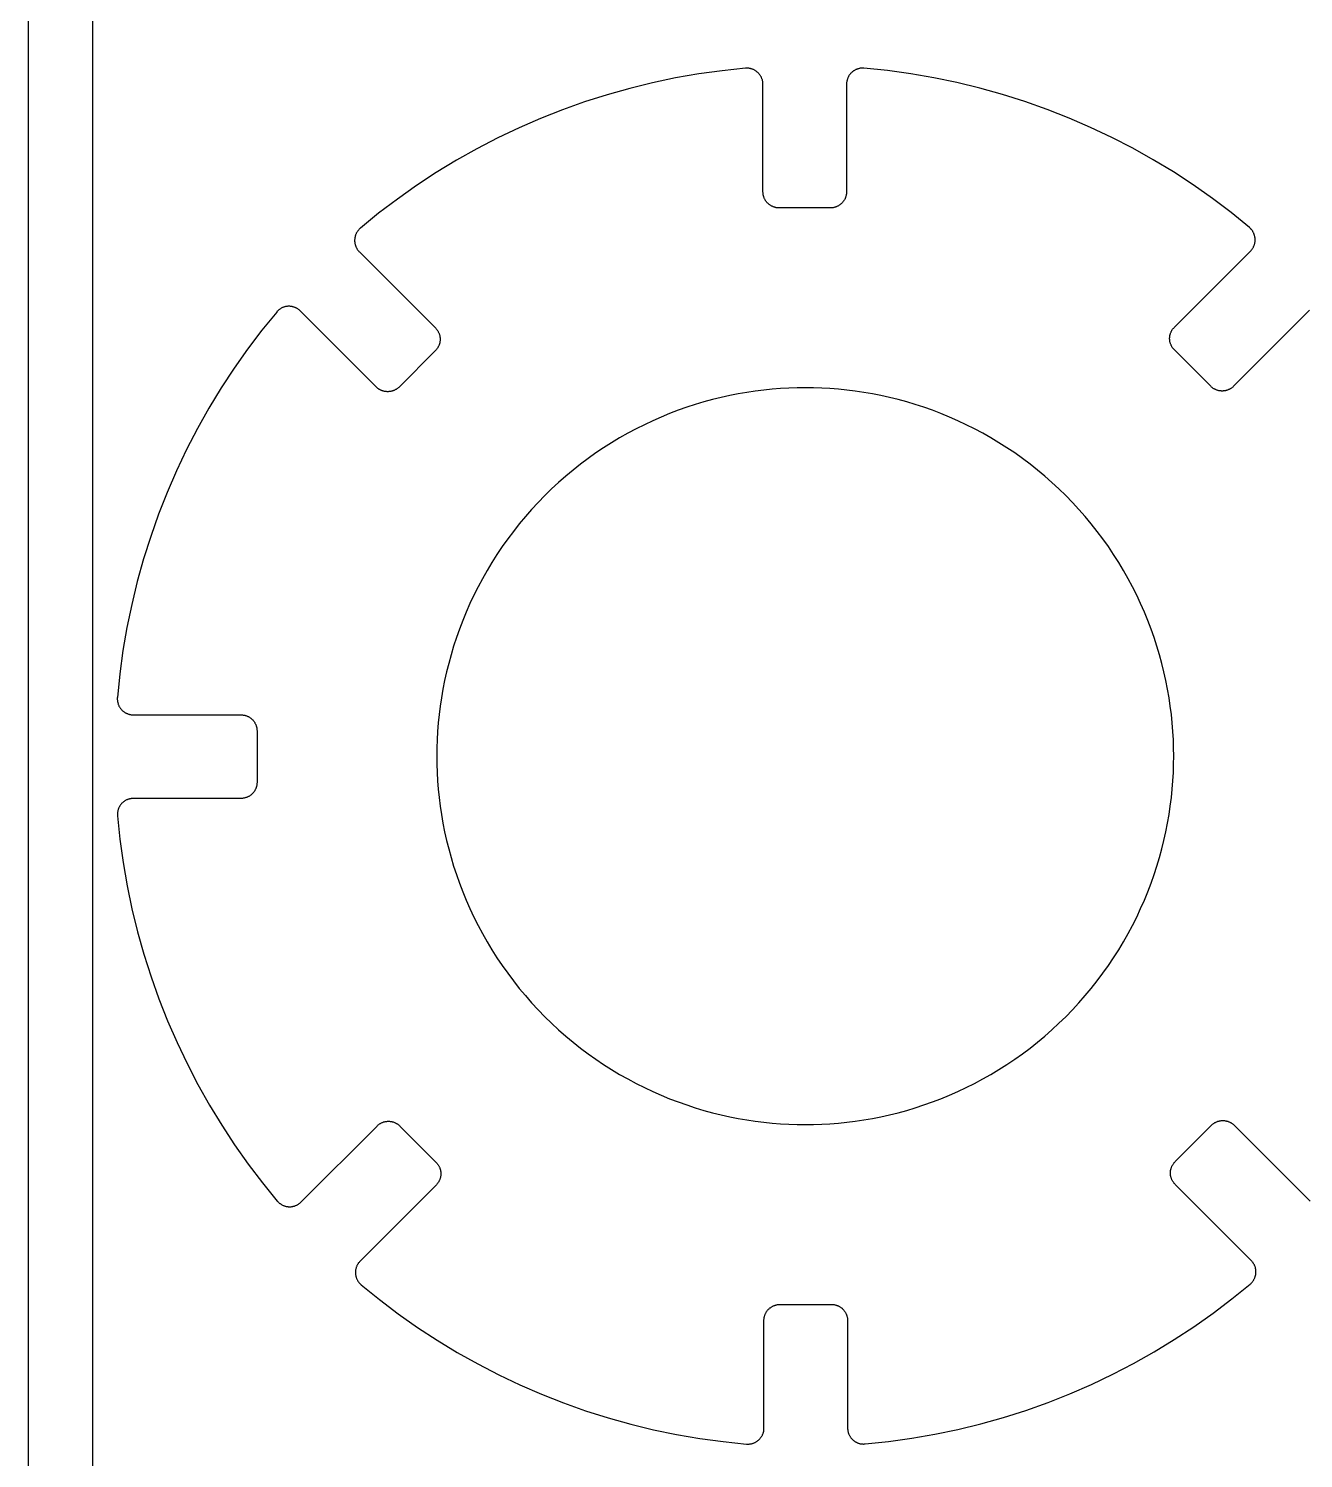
# Model space of a CAD drawing. Header units: millimetres. Extents: x -13379 to -9942, y 7 to 1157.
# Drawn here: x -12042 to -11883.4, y 133 to 310.8 of the extents above; entities that cross this region are included whole.
import ezdxf

# ---------------------------------------------------------------- set-up
doc = ezdxf.new("R2010")
doc.units = ezdxf.units.MM
doc.header["$MEASUREMENT"] = 0
doc.layers.add('CIRCULO GRANDE 1', color=7, linetype='Continuous')
doc.layers.add('TABLERO GONZALO', color=1, linetype='Continuous')

msp = doc.modelspace()

# ---------------------------------------------------------------- linework, layer by layer
at = {"layer": 'CIRCULO GRANDE 1'}
for points in [[(-11882.65, 275.8), (-11892.12, 266.34), (-11892.17, 266.29), (-11892.22, 266.25), (-11892.27, 266.2), (-11892.32, 266.16), (-11892.38, 266.12), (-11892.44, 266.08), (-11892.49, 266.04), (-11892.55, 266.01), (-11892.61, 265.98), (-11892.67, 265.95), (-11892.74, 265.92), (-11892.8, 265.89), (-11892.86, 265.87), (-11892.93, 265.85), (-11892.99, 265.83), (-11893.06, 265.81), (-11893.13, 265.79), (-11893.19, 265.78), (-11893.26, 265.77), (-11893.33, 265.76), (-11893.4, 265.76), (-11893.46, 265.75), (-11893.53, 265.75), (-11893.6, 265.75), (-11893.67, 265.76), (-11893.74, 265.76), (-11893.8, 265.77), (-11893.87, 265.78), (-11893.94, 265.79), (-11894.01, 265.81), (-11894.07, 265.83), (-11894.14, 265.85), (-11894.2, 265.87), (-11894.27, 265.89), (-11894.33, 265.92), (-11894.39, 265.95), (-11894.45, 265.98), (-11894.51, 266.01), (-11894.57, 266.04), (-11894.63, 266.08), (-11894.69, 266.12), (-11894.74, 266.16), (-11894.79, 266.2), (-11894.85, 266.25), (-11894.9, 266.29), (-11894.95, 266.34), (-11899.47, 270.86), (-11899.52, 270.91), (-11899.56, 270.96), (-11899.61, 271.02), (-11899.65, 271.07), (-11899.69, 271.13), (-11899.73, 271.18), (-11899.77, 271.24), (-11899.8, 271.3), (-11899.83, 271.36), (-11899.86, 271.42), (-11899.89, 271.48), (-11899.92, 271.54), (-11899.94, 271.61), (-11899.96, 271.67), (-11899.98, 271.74), (-11900, 271.8), (-11900.02, 271.87), (-11900.03, 271.94), (-11900.04, 272.01), (-11900.05, 272.07), (-11900.05, 272.14), (-11900.06, 272.21), (-11900.06, 272.28), (-11900.06, 272.35), (-11900.05, 272.41), (-11900.05, 272.48), (-11900.04, 272.55), (-11900.03, 272.62), (-11900.02, 272.69), (-11900, 272.75), (-11899.98, 272.82), (-11899.96, 272.88), (-11899.94, 272.95), (-11899.92, 273.01), (-11899.89, 273.08), (-11899.86, 273.14), (-11899.83, 273.2), (-11899.8, 273.26), (-11899.77, 273.32), (-11899.73, 273.38), (-11899.69, 273.43), (-11899.65, 273.49), (-11899.61, 273.54), (-11899.56, 273.59), (-11899.52, 273.64), (-11899.47, 273.69), (-11890.01, 283.15), (-11889.97, 283.2), (-11889.92, 283.25), (-11889.87, 283.3), (-11889.83, 283.36), (-11889.79, 283.41), (-11889.75, 283.47), (-11889.72, 283.53), (-11889.68, 283.59), (-11889.65, 283.65), (-11889.62, 283.71), (-11889.59, 283.78), (-11889.56, 283.84), (-11889.54, 283.9), (-11889.52, 283.97), (-11889.5, 284.04), (-11889.48, 284.1), (-11889.47, 284.17), (-11889.45, 284.24), (-11889.44, 284.31), (-11889.44, 284.38), (-11889.43, 284.44), (-11889.43, 284.51), (-11889.43, 284.58), (-11889.43, 284.65), (-11889.43, 284.72), (-11889.44, 284.79), (-11889.45, 284.86), (-11889.46, 284.93), (-11889.47, 284.99), (-11889.49, 285.06), (-11889.51, 285.13), (-11889.53, 285.19), (-11889.55, 285.26), (-11889.58, 285.32), (-11889.6, 285.39), (-11889.63, 285.45), (-11889.67, 285.51), (-11889.7, 285.57), (-11889.73, 285.63), (-11889.77, 285.69), (-11889.81, 285.74), (-11889.85, 285.8), (-11889.9, 285.85), (-11889.94, 285.9), (-11889.99, 285.96), (-11890.04, 286), (-11890.09, 286.05), (-11890.14, 286.1), (-11892.41, 287.94), (-11894.75, 289.71), (-11897.14, 291.39), (-11899.59, 293), (-11902.1, 294.51), (-11904.65, 295.95), (-11907.25, 297.29), (-11909.9, 298.55), (-11912.58, 299.71), (-11915.31, 300.78), (-11918.07, 301.76), (-11920.86, 302.65), (-11923.68, 303.43), (-11926.52, 304.13), (-11929.39, 304.72), (-11932.27, 305.22), (-11935.18, 305.62), (-11938.09, 305.91), (-11938.16, 305.92), (-11938.23, 305.92), (-11938.29, 305.92), (-11938.36, 305.92), (-11938.43, 305.91), (-11938.5, 305.91), (-11938.57, 305.9), (-11938.64, 305.89), (-11938.7, 305.87), (-11938.77, 305.85), (-11938.84, 305.84), (-11938.9, 305.81), (-11938.97, 305.79), (-11939.03, 305.77), (-11939.1, 305.74), (-11939.16, 305.71), (-11939.22, 305.68), (-11939.28, 305.64), (-11939.34, 305.6), (-11939.4, 305.57), (-11939.45, 305.53), (-11939.51, 305.48), (-11939.56, 305.44), (-11939.61, 305.39), (-11939.66, 305.35), (-11939.71, 305.3), (-11939.76, 305.25), (-11939.8, 305.19), (-11939.84, 305.14), (-11939.88, 305.09), (-11939.92, 305.03), (-11939.96, 304.97), (-11940, 304.91), (-11940.03, 304.85), (-11940.06, 304.79), (-11940.09, 304.73), (-11940.12, 304.66), (-11940.14, 304.6), (-11940.16, 304.53), (-11940.18, 304.47), (-11940.2, 304.4), (-11940.22, 304.33), (-11940.23, 304.26), (-11940.24, 304.2), (-11940.25, 304.13), (-11940.25, 304.06), (-11940.26, 303.99), (-11940.26, 303.92), (-11940.26, 290.53), (-11940.26, 290.47), (-11940.26, 290.4), (-11940.27, 290.33), (-11940.28, 290.26), (-11940.29, 290.19), (-11940.3, 290.13), (-11940.31, 290.06), (-11940.33, 290), (-11940.35, 289.93), (-11940.37, 289.86), (-11940.4, 289.8), (-11940.42, 289.74), (-11940.45, 289.68), (-11940.48, 289.61), (-11940.51, 289.55), (-11940.55, 289.5), (-11940.59, 289.44), (-11940.62, 289.38), (-11940.66, 289.33), (-11940.71, 289.27), (-11940.75, 289.22), (-11940.8, 289.17), (-11940.84, 289.12), (-11940.89, 289.07), (-11940.94, 289.03), (-11941, 288.98), (-11941.05, 288.94), (-11941.1, 288.9), (-11941.16, 288.86), (-11941.22, 288.83), (-11941.28, 288.79), (-11941.34, 288.76), (-11941.4, 288.73), (-11941.46, 288.7), (-11941.52, 288.67), (-11941.59, 288.65), (-11941.65, 288.63), (-11941.72, 288.61), (-11941.78, 288.59), (-11941.85, 288.58), (-11941.92, 288.56), (-11941.99, 288.55), (-11942.05, 288.55), (-11942.12, 288.54), (-11942.19, 288.54), (-11942.26, 288.53), (-11948.66, 288.53), (-11948.73, 288.54), (-11948.79, 288.54), (-11948.86, 288.55), (-11948.93, 288.55), (-11949, 288.56), (-11949.06, 288.58), (-11949.13, 288.59), (-11949.2, 288.61), (-11949.26, 288.63), (-11949.33, 288.65), (-11949.39, 288.67), (-11949.45, 288.7), (-11949.52, 288.73), (-11949.58, 288.76), (-11949.64, 288.79), (-11949.7, 288.83), (-11949.75, 288.86), (-11949.81, 288.9), (-11949.87, 288.94), (-11949.92, 288.98), (-11949.97, 289.03), (-11950.02, 289.07), (-11950.07, 289.12), (-11950.12, 289.17), (-11950.17, 289.22), (-11950.21, 289.27), (-11950.25, 289.33), (-11950.29, 289.38), (-11950.33, 289.44), (-11950.37, 289.5), (-11950.4, 289.55), (-11950.43, 289.61), (-11950.46, 289.68), (-11950.49, 289.74), (-11950.52, 289.8), (-11950.54, 289.86), (-11950.56, 289.93), (-11950.58, 290), (-11950.6, 290.06), (-11950.62, 290.13), (-11950.63, 290.19), (-11950.64, 290.26), (-11950.65, 290.33), (-11950.65, 290.4), (-11950.66, 290.47), (-11950.66, 290.53), (-11950.66, 303.91), (-11950.66, 303.98), (-11950.66, 304.05), (-11950.67, 304.12), (-11950.68, 304.19), (-11950.69, 304.25), (-11950.7, 304.32), (-11950.72, 304.39), (-11950.73, 304.46), (-11950.75, 304.52), (-11950.78, 304.59), (-11950.8, 304.65), (-11950.83, 304.72), (-11950.86, 304.78), (-11950.89, 304.84), (-11950.92, 304.9), (-11950.96, 304.96), (-11950.99, 305.02), (-11951.03, 305.08), (-11951.07, 305.13), (-11951.12, 305.18), (-11951.16, 305.24), (-11951.21, 305.29), (-11951.26, 305.34), (-11951.31, 305.38), (-11951.36, 305.43), (-11951.41, 305.47), (-11951.47, 305.52), (-11951.52, 305.56), (-11951.58, 305.59), (-11951.64, 305.63), (-11951.7, 305.67), (-11951.76, 305.7), (-11951.82, 305.73), (-11951.89, 305.76), (-11951.95, 305.78), (-11952.01, 305.8), (-11952.08, 305.83), (-11952.15, 305.84), (-11952.21, 305.86), (-11952.28, 305.87), (-11952.35, 305.89), (-11952.42, 305.9), (-11952.49, 305.9), (-11952.56, 305.91), (-11952.62, 305.91), (-11952.69, 305.91), (-11952.76, 305.91), (-11952.83, 305.9), (-11955.74, 305.6), (-11958.64, 305.2), (-11961.53, 304.7), (-11964.39, 304.1), (-11967.24, 303.4), (-11970.06, 302.61), (-11972.85, 301.72), (-11975.6, 300.74), (-11978.33, 299.66), (-11981.01, 298.49), (-11983.65, 297.23), (-11986.25, 295.89), (-11988.8, 294.45), (-11991.31, 292.93), (-11993.75, 291.32), (-11996.14, 289.63), (-11998.48, 287.86), (-12000.75, 286.01)], [(-12000.75, 286.01), (-12000.8, 285.97), (-12000.85, 285.92), (-12000.9, 285.87), (-12000.95, 285.82), (-12000.99, 285.77), (-12001.03, 285.72), (-12001.08, 285.66), (-12001.12, 285.6), (-12001.15, 285.55), (-12001.19, 285.49), (-12001.22, 285.43), (-12001.25, 285.37), (-12001.28, 285.3), (-12001.31, 285.24), (-12001.34, 285.18), (-12001.36, 285.11), (-12001.38, 285.04), (-12001.4, 284.98), (-12001.41, 284.91), (-12001.43, 284.84), (-12001.44, 284.77), (-12001.45, 284.71), (-12001.45, 284.64), (-12001.46, 284.57), (-12001.46, 284.5), (-12001.46, 284.43), (-12001.46, 284.36), (-12001.45, 284.29), (-12001.44, 284.22), (-12001.43, 284.16), (-12001.42, 284.09), (-12001.4, 284.02), (-12001.39, 283.95), (-12001.37, 283.89), (-12001.35, 283.82), (-12001.32, 283.76), (-12001.3, 283.69), (-12001.27, 283.63), (-12001.24, 283.57), (-12001.2, 283.51), (-12001.17, 283.45), (-12001.13, 283.39), (-12001.09, 283.33), (-12001.05, 283.28), (-12001.01, 283.22), (-12000.97, 283.17), (-12000.92, 283.12), (-12000.87, 283.07), (-11991.41, 273.6), (-11991.36, 273.55), (-11991.31, 273.5), (-11991.27, 273.45), (-11991.23, 273.4), (-11991.19, 273.34), (-11991.15, 273.29), (-11991.11, 273.23), (-11991.08, 273.17), (-11991.05, 273.11), (-11991.02, 273.05), (-11990.99, 272.99), (-11990.96, 272.92), (-11990.94, 272.86), (-11990.92, 272.79), (-11990.9, 272.73), (-11990.88, 272.66), (-11990.86, 272.6), (-11990.85, 272.53), (-11990.84, 272.46), (-11990.83, 272.39), (-11990.83, 272.33), (-11990.82, 272.26), (-11990.82, 272.19), (-11990.82, 272.12), (-11990.83, 272.05), (-11990.83, 271.98), (-11990.84, 271.92), (-11990.85, 271.85), (-11990.86, 271.78), (-11990.88, 271.72), (-11990.9, 271.65), (-11990.92, 271.58), (-11990.94, 271.52), (-11990.96, 271.46), (-11990.99, 271.39), (-11991.02, 271.33), (-11991.05, 271.27), (-11991.08, 271.21), (-11991.11, 271.15), (-11991.15, 271.09), (-11991.19, 271.04), (-11991.23, 270.98), (-11991.27, 270.93), (-11991.31, 270.87), (-11991.36, 270.82), (-11991.41, 270.78), (-11995.93, 266.25), (-11995.98, 266.2), (-11996.03, 266.16), (-11996.08, 266.11), (-11996.14, 266.07), (-11996.19, 266.03), (-11996.25, 265.99), (-11996.31, 265.95), (-11996.37, 265.92), (-11996.43, 265.89), (-11996.49, 265.86), (-11996.55, 265.83), (-11996.61, 265.8), (-11996.68, 265.78), (-11996.74, 265.76), (-11996.81, 265.74), (-11996.87, 265.72), (-11996.94, 265.71), (-11997.01, 265.69), (-11997.07, 265.68), (-11997.14, 265.67), (-11997.21, 265.67), (-11997.28, 265.66), (-11997.35, 265.66), (-11997.42, 265.66), (-11997.48, 265.67), (-11997.55, 265.67), (-11997.62, 265.68), (-11997.69, 265.69), (-11997.75, 265.71), (-11997.82, 265.72), (-11997.89, 265.74), (-11997.95, 265.76), (-11998.02, 265.78), (-11998.08, 265.8), (-11998.14, 265.83), (-11998.21, 265.86), (-11998.27, 265.89), (-11998.33, 265.92), (-11998.39, 265.95), (-11998.44, 265.99), (-11998.5, 266.03), (-11998.56, 266.07), (-11998.61, 266.11), (-11998.66, 266.16), (-11998.71, 266.2), (-11998.76, 266.25), (-12008.22, 275.71), (-12008.27, 275.76), (-12008.32, 275.8), (-12008.37, 275.85), (-12008.43, 275.89), (-12008.48, 275.93), (-12008.54, 275.97), (-12008.6, 276.01), (-12008.66, 276.04), (-12008.72, 276.07), (-12008.78, 276.1), (-12008.84, 276.13), (-12008.91, 276.16), (-12008.97, 276.18), (-12009.04, 276.2), (-12009.1, 276.22), (-12009.17, 276.24), (-12009.24, 276.25), (-12009.31, 276.27), (-12009.38, 276.28), (-12009.44, 276.28), (-12009.51, 276.29), (-12009.58, 276.29), (-12009.65, 276.29), (-12009.72, 276.29), (-12009.79, 276.29), (-12009.86, 276.28), (-12009.93, 276.27), (-12009.99, 276.26), (-12010.06, 276.25), (-12010.13, 276.23), (-12010.2, 276.21), (-12010.26, 276.19), (-12010.33, 276.17), (-12010.39, 276.14), (-12010.45, 276.12), (-12010.52, 276.09), (-12010.58, 276.06), (-12010.64, 276.02), (-12010.7, 275.99), (-12010.76, 275.95), (-12010.81, 275.91), (-12010.87, 275.87), (-12010.92, 275.82), (-12010.97, 275.78), (-12011.02, 275.73), (-12011.07, 275.68), (-12011.12, 275.63), (-12011.16, 275.58), (-12013.01, 273.31), (-12014.78, 270.97), (-12016.46, 268.58), (-12018.06, 266.13), (-12019.58, 263.62), (-12021.02, 261.07), (-12022.36, 258.47), (-12023.62, 255.83), (-12024.78, 253.14), (-12025.85, 250.41), (-12026.83, 247.65), (-12027.71, 244.86), (-12028.5, 242.04), (-12029.19, 239.2), (-12029.79, 236.33), (-12030.29, 233.45), (-12030.68, 230.55), (-12030.98, 227.63), (-12030.99, 227.56), (-12030.99, 227.5), (-12030.99, 227.43), (-12030.99, 227.36), (-12030.98, 227.29), (-12030.97, 227.22), (-12030.97, 227.15), (-12030.95, 227.08), (-12030.94, 227.02), (-12030.92, 226.95), (-12030.9, 226.88), (-12030.88, 226.82), (-12030.86, 226.75), (-12030.83, 226.69), (-12030.81, 226.63), (-12030.78, 226.56), (-12030.74, 226.5), (-12030.71, 226.44), (-12030.67, 226.38), (-12030.63, 226.33), (-12030.59, 226.27), (-12030.55, 226.22), (-12030.51, 226.16), (-12030.46, 226.11), (-12030.42, 226.06), (-12030.37, 226.01), (-12030.32, 225.97), (-12030.26, 225.92), (-12030.21, 225.88), (-12030.15, 225.84), (-12030.1, 225.8), (-12030.04, 225.76), (-12029.98, 225.73), (-12029.92, 225.69), (-12029.86, 225.66), (-12029.79, 225.63), (-12029.73, 225.61), (-12029.67, 225.58), (-12029.6, 225.56), (-12029.53, 225.54), (-12029.47, 225.52), (-12029.4, 225.51), (-12029.33, 225.49), (-12029.26, 225.48), (-12029.2, 225.47), (-12029.13, 225.47), (-12029.06, 225.46), (-12028.99, 225.46), (-12015.6, 225.46), (-12015.53, 225.46), (-12015.47, 225.46), (-12015.4, 225.45), (-12015.33, 225.44), (-12015.26, 225.43), (-12015.2, 225.42), (-12015.13, 225.41), (-12015.06, 225.39), (-12015, 225.37), (-12014.93, 225.35), (-12014.87, 225.32), (-12014.81, 225.3), (-12014.74, 225.27), (-12014.68, 225.24), (-12014.62, 225.21), (-12014.56, 225.17), (-12014.51, 225.14), (-12014.45, 225.1), (-12014.39, 225.06), (-12014.34, 225.01), (-12014.29, 224.97), (-12014.24, 224.93), (-12014.19, 224.88), (-12014.14, 224.83), (-12014.1, 224.78), (-12014.05, 224.73), (-12014.01, 224.67), (-12013.97, 224.62), (-12013.93, 224.56), (-12013.89, 224.5), (-12013.86, 224.44), (-12013.83, 224.38), (-12013.8, 224.32), (-12013.77, 224.26), (-12013.74, 224.2), (-12013.72, 224.13), (-12013.7, 224.07), (-12013.68, 224), (-12013.66, 223.94), (-12013.64, 223.87), (-12013.63, 223.8), (-12013.62, 223.74), (-12013.61, 223.67), (-12013.61, 223.6), (-12013.6, 223.53), (-12013.6, 223.46), (-12013.6, 217.06), (-12013.6, 217), (-12013.61, 216.93), (-12013.61, 216.86), (-12013.62, 216.79), (-12013.63, 216.72), (-12013.64, 216.66), (-12013.66, 216.59), (-12013.68, 216.52), (-12013.7, 216.46), (-12013.72, 216.39), (-12013.74, 216.33), (-12013.77, 216.27), (-12013.8, 216.2), (-12013.83, 216.14), (-12013.86, 216.08), (-12013.89, 216.02), (-12013.93, 215.97), (-12013.97, 215.91), (-12014.01, 215.85), (-12014.05, 215.8), (-12014.1, 215.75), (-12014.14, 215.7), (-12014.19, 215.65), (-12014.24, 215.6), (-12014.29, 215.56), (-12014.34, 215.51), (-12014.39, 215.47), (-12014.45, 215.43), (-12014.51, 215.39), (-12014.56, 215.35), (-12014.62, 215.32), (-12014.68, 215.29), (-12014.74, 215.26), (-12014.81, 215.23), (-12014.87, 215.2), (-12014.93, 215.18), (-12015, 215.16), (-12015.06, 215.14), (-12015.13, 215.12), (-12015.2, 215.11), (-12015.26, 215.09), (-12015.33, 215.08), (-12015.4, 215.07), (-12015.47, 215.07), (-12015.53, 215.06), (-12015.6, 215.06), (-12028.98, 215.06), (-12029.05, 215.06), (-12029.12, 215.06), (-12029.19, 215.05), (-12029.25, 215.04), (-12029.32, 215.03), (-12029.39, 215.02), (-12029.46, 215.01), (-12029.52, 214.99), (-12029.59, 214.97), (-12029.66, 214.95), (-12029.72, 214.92), (-12029.78, 214.89), (-12029.85, 214.87), (-12029.91, 214.83), (-12029.97, 214.8), (-12030.03, 214.77), (-12030.09, 214.73), (-12030.14, 214.69), (-12030.2, 214.65), (-12030.25, 214.61), (-12030.31, 214.56), (-12030.36, 214.51), (-12030.41, 214.47), (-12030.45, 214.42), (-12030.5, 214.36), (-12030.54, 214.31), (-12030.58, 214.26), (-12030.63, 214.2), (-12030.66, 214.14), (-12030.7, 214.08), (-12030.73, 214.02), (-12030.77, 213.96), (-12030.8, 213.9), (-12030.82, 213.84), (-12030.85, 213.77), (-12030.87, 213.71), (-12030.89, 213.64), (-12030.91, 213.57), (-12030.93, 213.51), (-12030.94, 213.44), (-12030.95, 213.37), (-12030.96, 213.3), (-12030.97, 213.24), (-12030.98, 213.17), (-12030.98, 213.1), (-12030.98, 213.03), (-12030.98, 212.96), (-12030.97, 212.89), (-12030.67, 209.98), (-12030.27, 207.08), (-12029.77, 204.19), (-12029.17, 201.33), (-12028.47, 198.48), (-12027.68, 195.67), (-12026.79, 192.88), (-12025.81, 190.12), (-12024.73, 187.39), (-12023.56, 184.71), (-12022.3, 182.07), (-12020.95, 179.47), (-12019.52, 176.92), (-12018, 174.42), (-12016.39, 171.97), (-12014.7, 169.58), (-12012.93, 167.24), (-12011.08, 164.97), (-12011.04, 164.92), (-12010.99, 164.87), (-12010.94, 164.82), (-12010.89, 164.78), (-12010.84, 164.73), (-12010.78, 164.69), (-12010.73, 164.65), (-12010.67, 164.61), (-12010.61, 164.57), (-12010.56, 164.53), (-12010.5, 164.5), (-12010.43, 164.47), (-12010.37, 164.44), (-12010.31, 164.41), (-12010.24, 164.39), (-12010.18, 164.36), (-12010.11, 164.34), (-12010.05, 164.32), (-12009.98, 164.31), (-12009.91, 164.3), (-12009.84, 164.28), (-12009.77, 164.28), (-12009.71, 164.27), (-12009.64, 164.26), (-12009.57, 164.26), (-12009.5, 164.26), (-12009.43, 164.27), (-12009.36, 164.27), (-12009.29, 164.28), (-12009.22, 164.29), (-12009.16, 164.3), (-12009.09, 164.32), (-12009.02, 164.33), (-12008.96, 164.35), (-12008.89, 164.38), (-12008.83, 164.4), (-12008.76, 164.43), (-12008.7, 164.45), (-12008.64, 164.48), (-12008.58, 164.52), (-12008.52, 164.55), (-12008.46, 164.59), (-12008.4, 164.63), (-12008.35, 164.67), (-12008.29, 164.71), (-12008.24, 164.75), (-12008.19, 164.8), (-12008.14, 164.85), (-11998.67, 174.31), (-11998.62, 174.36), (-11998.57, 174.41), (-11998.52, 174.45), (-11998.47, 174.49), (-11998.41, 174.53), (-11998.35, 174.57), (-11998.3, 174.61), (-11998.24, 174.64), (-11998.18, 174.68), (-11998.12, 174.71), (-11998.05, 174.73), (-11997.99, 174.76), (-11997.93, 174.78), (-11997.86, 174.81), (-11997.8, 174.83), (-11997.73, 174.84), (-11997.66, 174.86), (-11997.6, 174.87), (-11997.53, 174.88), (-11997.46, 174.89), (-11997.39, 174.9), (-11997.33, 174.9), (-11997.26, 174.9), (-11997.19, 174.9), (-11997.12, 174.9), (-11997.05, 174.89), (-11996.99, 174.88), (-11996.92, 174.87), (-11996.85, 174.86), (-11996.78, 174.84), (-11996.72, 174.83), (-11996.65, 174.81), (-11996.59, 174.78), (-11996.52, 174.76), (-11996.46, 174.73), (-11996.4, 174.71), (-11996.34, 174.68), (-11996.28, 174.64), (-11996.22, 174.61), (-11996.16, 174.57), (-11996.1, 174.53), (-11996.05, 174.49), (-11996, 174.45), (-11995.94, 174.41), (-11995.89, 174.36), (-11995.84, 174.31), (-11991.32, 169.79), (-11991.27, 169.74), (-11991.22, 169.69), (-11991.18, 169.64), (-11991.14, 169.58), (-11991.1, 169.53), (-11991.06, 169.47), (-11991.02, 169.41), (-11990.99, 169.35), (-11990.96, 169.29), (-11990.93, 169.23), (-11990.9, 169.17), (-11990.87, 169.11), (-11990.85, 169.04), (-11990.83, 168.98), (-11990.81, 168.91), (-11990.79, 168.85), (-11990.77, 168.78), (-11990.76, 168.71), (-11990.75, 168.65), (-11990.74, 168.58), (-11990.74, 168.51), (-11990.73, 168.44), (-11990.73, 168.37), (-11990.73, 168.31), (-11990.74, 168.24), (-11990.74, 168.17), (-11990.75, 168.1), (-11990.76, 168.03), (-11990.77, 167.97), (-11990.79, 167.9), (-11990.81, 167.83), (-11990.83, 167.77), (-11990.85, 167.7), (-11990.87, 167.64), (-11990.9, 167.58), (-11990.93, 167.52), (-11990.96, 167.45), (-11990.99, 167.39), (-11991.02, 167.34), (-11991.06, 167.28), (-11991.1, 167.22), (-11991.14, 167.17), (-11991.18, 167.11), (-11991.22, 167.06), (-11991.27, 167.01), (-11991.32, 166.96), (-12000.78, 157.5), (-12000.82, 157.45), (-12000.87, 157.4), (-12000.91, 157.35), (-12000.96, 157.29), (-12001, 157.24), (-12001.04, 157.18), (-12001.07, 157.12), (-12001.11, 157.06), (-12001.14, 157), (-12001.17, 156.94), (-12001.2, 156.88), (-12001.23, 156.81), (-12001.25, 156.75), (-12001.27, 156.68), (-12001.29, 156.62), (-12001.31, 156.55), (-12001.32, 156.48), (-12001.34, 156.41), (-12001.35, 156.35), (-12001.35, 156.28), (-12001.36, 156.21), (-12001.36, 156.14), (-12001.36, 156.07), (-12001.36, 156), (-12001.36, 155.93), (-12001.35, 155.86), (-12001.34, 155.8), (-12001.33, 155.73), (-12001.32, 155.66), (-12001.3, 155.59), (-12001.28, 155.53), (-12001.26, 155.46), (-12001.24, 155.39), (-12001.21, 155.33), (-12001.19, 155.27), (-12001.16, 155.2), (-12001.12, 155.14), (-12001.09, 155.08), (-12001.05, 155.02), (-12001.02, 154.97), (-12000.98, 154.91), (-12000.94, 154.85), (-12000.89, 154.8), (-12000.85, 154.75), (-12000.8, 154.7), (-12000.75, 154.65), (-12000.7, 154.6), (-12000.65, 154.56), (-11998.37, 152.71), (-11996.04, 150.95), (-11993.65, 149.26), (-11991.2, 147.66), (-11988.69, 146.14), (-11986.14, 144.71), (-11983.54, 143.36), (-11980.89, 142.11), (-11978.21, 140.94), (-11975.48, 139.87), (-11972.72, 138.89), (-11969.93, 138.01), (-11967.11, 137.22), (-11964.27, 136.53), (-11961.4, 135.93), (-11958.52, 135.44), (-11955.61, 135.04), (-11952.7, 134.74), (-11952.63, 134.73), (-11952.56, 134.73), (-11952.5, 134.73), (-11952.43, 134.73), (-11952.36, 134.74), (-11952.29, 134.75), (-11952.22, 134.76), (-11952.15, 134.77), (-11952.08, 134.78), (-11952.02, 134.8), (-11951.95, 134.82), (-11951.89, 134.84), (-11951.82, 134.86), (-11951.76, 134.89), (-11951.69, 134.92), (-11951.63, 134.95), (-11951.57, 134.98), (-11951.51, 135.01), (-11951.45, 135.05), (-11951.39, 135.09), (-11951.34, 135.13), (-11951.28, 135.17), (-11951.23, 135.21), (-11951.18, 135.26), (-11951.13, 135.31), (-11951.08, 135.36), (-11951.03, 135.41), (-11950.99, 135.46), (-11950.95, 135.51), (-11950.91, 135.57), (-11950.87, 135.62), (-11950.83, 135.68), (-11950.79, 135.74), (-11950.76, 135.8), (-11950.73, 135.86), (-11950.7, 135.93), (-11950.67, 135.99), (-11950.65, 136.06), (-11950.63, 136.12), (-11950.61, 136.19), (-11950.59, 136.25), (-11950.57, 136.32), (-11950.56, 136.39), (-11950.55, 136.46), (-11950.54, 136.53), (-11950.54, 136.59), (-11950.53, 136.66), (-11950.53, 136.73), (-11950.53, 150.12), (-11950.53, 150.19), (-11950.53, 150.25), (-11950.52, 150.32), (-11950.51, 150.39), (-11950.5, 150.46), (-11950.49, 150.53), (-11950.47, 150.59), (-11950.46, 150.66), (-11950.44, 150.72), (-11950.42, 150.79), (-11950.39, 150.85), (-11950.37, 150.92), (-11950.34, 150.98), (-11950.31, 151.04), (-11950.28, 151.1), (-11950.24, 151.16), (-11950.2, 151.22), (-11950.17, 151.27), (-11950.13, 151.33), (-11950.08, 151.38), (-11950.04, 151.43), (-11949.99, 151.48), (-11949.95, 151.53), (-11949.9, 151.58), (-11949.85, 151.63), (-11949.79, 151.67), (-11949.74, 151.71), (-11949.69, 151.75), (-11949.63, 151.79), (-11949.57, 151.83), (-11949.51, 151.86), (-11949.45, 151.89), (-11949.39, 151.92), (-11949.33, 151.95), (-11949.27, 151.98), (-11949.2, 152), (-11949.14, 152.02), (-11949.07, 152.04), (-11949.01, 152.06), (-11948.94, 152.08), (-11948.87, 152.09), (-11948.8, 152.1), (-11948.74, 152.11), (-11948.67, 152.11), (-11948.6, 152.12), (-11948.53, 152.12), (-11942.13, 152.12), (-11942.06, 152.12), (-11942, 152.11), (-11941.93, 152.11), (-11941.86, 152.1), (-11941.79, 152.09), (-11941.72, 152.08), (-11941.66, 152.06), (-11941.59, 152.04), (-11941.53, 152.02), (-11941.46, 152), (-11941.4, 151.98), (-11941.33, 151.95), (-11941.27, 151.92), (-11941.21, 151.89), (-11941.15, 151.86), (-11941.09, 151.83), (-11941.03, 151.79), (-11940.98, 151.75), (-11940.92, 151.71), (-11940.87, 151.67), (-11940.82, 151.63), (-11940.77, 151.58), (-11940.72, 151.53), (-11940.67, 151.48), (-11940.62, 151.43), (-11940.58, 151.38), (-11940.54, 151.33), (-11940.5, 151.27), (-11940.46, 151.22), (-11940.42, 151.16), (-11940.39, 151.1), (-11940.36, 151.04), (-11940.33, 150.98), (-11940.3, 150.92), (-11940.27, 150.85), (-11940.25, 150.79), (-11940.23, 150.72), (-11940.21, 150.66), (-11940.19, 150.59), (-11940.17, 150.53), (-11940.16, 150.46), (-11940.15, 150.39), (-11940.14, 150.32), (-11940.14, 150.25), (-11940.13, 150.19), (-11940.13, 150.12), (-11940.13, 136.74), (-11940.13, 136.67), (-11940.13, 136.6), (-11940.12, 136.54), (-11940.11, 136.47), (-11940.1, 136.4), (-11940.09, 136.33), (-11940.07, 136.26), (-11940.06, 136.2), (-11940.04, 136.13), (-11940.01, 136.07), (-11939.99, 136), (-11939.96, 135.94), (-11939.93, 135.87), (-11939.9, 135.81), (-11939.87, 135.75), (-11939.83, 135.69), (-11939.8, 135.63), (-11939.76, 135.58), (-11939.72, 135.52), (-11939.67, 135.47), (-11939.63, 135.42), (-11939.58, 135.37), (-11939.53, 135.32), (-11939.48, 135.27), (-11939.43, 135.22), (-11939.38, 135.18), (-11939.32, 135.14), (-11939.27, 135.1), (-11939.21, 135.06), (-11939.15, 135.02), (-11939.09, 134.99), (-11939.03, 134.96), (-11938.97, 134.93), (-11938.9, 134.9), (-11938.84, 134.87), (-11938.78, 134.85), (-11938.71, 134.83), (-11938.64, 134.81), (-11938.58, 134.79), (-11938.51, 134.78), (-11938.44, 134.77), (-11938.37, 134.76), (-11938.3, 134.75), (-11938.23, 134.75), (-11938.17, 134.74), (-11938.1, 134.74), (-11938.03, 134.75), (-11937.96, 134.75), (-11935.05, 135.05), (-11932.15, 135.46), (-11929.26, 135.96), (-11926.4, 136.55), (-11923.55, 137.25), (-11920.73, 138.04), (-11917.94, 138.93), (-11915.19, 139.91), (-11912.46, 140.99), (-11909.78, 142.16), (-11907.14, 143.42), (-11904.54, 144.77), (-11901.99, 146.2), (-11899.48, 147.73), (-11897.04, 149.33), (-11894.65, 151.02), (-11892.31, 152.79), (-11890.04, 154.64), (-11889.99, 154.69), (-11889.94, 154.73), (-11889.89, 154.78), (-11889.84, 154.83), (-11889.8, 154.88), (-11889.76, 154.94), (-11889.71, 154.99), (-11889.67, 155.05), (-11889.64, 155.11), (-11889.6, 155.17), (-11889.57, 155.23), (-11889.54, 155.29), (-11889.51, 155.35), (-11889.48, 155.41), (-11889.45, 155.48), (-11889.43, 155.54), (-11889.41, 155.61), (-11889.39, 155.68), (-11889.38, 155.74), (-11889.36, 155.81), (-11889.35, 155.88), (-11889.34, 155.95), (-11889.34, 156.02), (-11889.33, 156.08), (-11889.33, 156.15), (-11889.33, 156.22), (-11889.33, 156.29), (-11889.34, 156.36), (-11889.35, 156.43), (-11889.36, 156.5), (-11889.37, 156.56), (-11889.39, 156.63), (-11889.4, 156.7), (-11889.42, 156.77), (-11889.44, 156.83), (-11889.47, 156.9), (-11889.49, 156.96), (-11889.52, 157.02), (-11889.55, 157.08), (-11889.58, 157.14), (-11889.62, 157.2), (-11889.66, 157.26), (-11889.69, 157.32), (-11889.74, 157.38), (-11889.78, 157.43), (-11889.82, 157.48), (-11889.87, 157.53), (-11889.92, 157.58), (-11899.38, 167.05), (-11899.43, 167.1), (-11899.48, 167.15), (-11899.52, 167.2), (-11899.56, 167.26), (-11899.6, 167.31), (-11899.64, 167.37), (-11899.68, 167.42), (-11899.71, 167.48), (-11899.74, 167.54), (-11899.77, 167.6), (-11899.8, 167.67), (-11899.83, 167.73), (-11899.85, 167.79), (-11899.87, 167.86), (-11899.89, 167.92), (-11899.91, 167.99), (-11899.93, 168.06), (-11899.94, 168.12), (-11899.95, 168.19), (-11899.96, 168.26), (-11899.96, 168.33), (-11899.97, 168.4), (-11899.97, 168.46), (-11899.97, 168.53), (-11899.96, 168.6), (-11899.96, 168.67), (-11899.95, 168.74), (-11899.94, 168.8), (-11899.93, 168.87), (-11899.91, 168.94), (-11899.89, 169), (-11899.87, 169.07), (-11899.85, 169.13), (-11899.83, 169.2), (-11899.8, 169.26), (-11899.77, 169.32), (-11899.74, 169.38), (-11899.71, 169.44), (-11899.68, 169.5), (-11899.64, 169.56), (-11899.6, 169.62), (-11899.56, 169.67), (-11899.52, 169.73), (-11899.48, 169.78), (-11899.43, 169.83), (-11899.38, 169.88), (-11894.86, 174.4), (-11894.81, 174.45), (-11894.76, 174.5), (-11894.71, 174.54), (-11894.65, 174.58), (-11894.6, 174.62), (-11894.54, 174.66), (-11894.48, 174.7), (-11894.42, 174.73), (-11894.36, 174.76), (-11894.3, 174.8), (-11894.24, 174.82), (-11894.18, 174.85), (-11894.11, 174.87), (-11894.05, 174.9), (-11893.98, 174.92), (-11893.92, 174.93), (-11893.85, 174.95), (-11893.78, 174.96), (-11893.72, 174.97), (-11893.65, 174.98), (-11893.58, 174.98), (-11893.51, 174.99), (-11893.44, 174.99), (-11893.37, 174.99), (-11893.31, 174.98), (-11893.24, 174.98), (-11893.17, 174.97), (-11893.1, 174.96), (-11893.04, 174.95), (-11892.97, 174.93), (-11892.9, 174.92), (-11892.84, 174.9), (-11892.77, 174.87), (-11892.71, 174.85), (-11892.65, 174.82), (-11892.58, 174.8), (-11892.52, 174.76), (-11892.46, 174.73), (-11892.4, 174.7), (-11892.35, 174.66), (-11892.29, 174.62), (-11892.23, 174.58), (-11892.18, 174.54), (-11892.13, 174.5), (-11892.08, 174.45), (-11892.03, 174.4), (-11882.57, 164.95)], [(-11991.23, 220.33), (-11991.22, 219.31), (-11991.19, 218.28), (-11991.13, 217.25), (-11991.05, 216.21), (-11990.94, 215.16), (-11990.81, 214.11), (-11990.65, 213.05), (-11990.47, 211.99), (-11990.26, 210.92), (-11990.02, 209.85), (-11989.76, 208.78), (-11989.46, 207.71), (-11989.14, 206.65), (-11988.8, 205.58), (-11988.42, 204.51), (-11988.01, 203.45), (-11987.58, 202.4), (-11987.12, 201.35), (-11986.63, 200.31), (-11986.11, 199.27), (-11985.57, 198.25), (-11984.99, 197.24), (-11984.39, 196.23), (-11983.76, 195.24), (-11983.11, 194.27), (-11982.42, 193.31), (-11981.71, 192.36), (-11980.98, 191.43), (-11980.22, 190.53), (-11979.44, 189.63), (-11978.64, 188.76), (-11977.81, 187.91), (-11976.96, 187.09), (-11976.09, 186.28), (-11975.2, 185.5), (-11974.29, 184.74), (-11973.36, 184.01), (-11972.41, 183.3), (-11971.45, 182.62), (-11970.48, 181.96), (-11969.49, 181.33), (-11968.49, 180.73), (-11967.47, 180.16), (-11966.45, 179.61), (-11965.41, 179.09), (-11964.37, 178.6), (-11963.32, 178.14), (-11962.27, 177.71), (-11961.21, 177.3), (-11960.14, 176.93), (-11959.08, 176.58), (-11958.01, 176.26), (-11956.94, 175.97), (-11955.87, 175.7), (-11954.8, 175.46), (-11953.74, 175.25), (-11952.67, 175.07), (-11951.61, 174.91), (-11950.56, 174.78), (-11949.51, 174.67), (-11948.47, 174.59), (-11947.44, 174.53), (-11946.41, 174.5), (-11945.39, 174.49), (-11944.38, 174.5), (-11943.35, 174.53), (-11942.32, 174.59), (-11941.28, 174.67), (-11940.23, 174.78), (-11939.17, 174.91), (-11938.12, 175.07), (-11937.05, 175.25), (-11935.99, 175.46), (-11934.92, 175.7), (-11933.85, 175.97), (-11932.78, 176.26), (-11931.71, 176.58), (-11930.65, 176.93), (-11929.58, 177.3), (-11928.52, 177.71), (-11927.47, 178.14), (-11926.42, 178.6), (-11925.38, 179.09), (-11924.34, 179.61), (-11923.32, 180.16), (-11922.3, 180.73), (-11921.3, 181.33), (-11920.31, 181.96), (-11919.34, 182.62), (-11918.38, 183.3), (-11917.43, 184.01), (-11916.5, 184.74), (-11915.59, 185.5), (-11914.7, 186.28), (-11913.83, 187.09), (-11912.98, 187.91), (-11912.15, 188.76), (-11911.35, 189.63), (-11910.57, 190.53), (-11909.81, 191.43), (-11909.07, 192.36), (-11908.37, 193.31), (-11907.68, 194.27), (-11907.03, 195.24), (-11906.4, 196.23), (-11905.8, 197.24), (-11905.22, 198.25), (-11904.68, 199.27), (-11904.16, 200.31), (-11903.67, 201.35), (-11903.21, 202.4), (-11902.78, 203.45), (-11902.37, 204.51), (-11901.99, 205.58), (-11901.65, 206.65), (-11901.33, 207.71), (-11901.03, 208.78), (-11900.77, 209.85), (-11900.53, 210.92), (-11900.32, 211.99), (-11900.14, 213.05), (-11899.98, 214.11), (-11899.85, 215.16), (-11899.74, 216.21), (-11899.66, 217.25), (-11899.6, 218.28), (-11899.57, 219.31), (-11899.56, 220.33), (-11899.57, 221.34), (-11899.6, 222.37), (-11899.66, 223.4), (-11899.74, 224.45), (-11899.85, 225.49), (-11899.98, 226.55), (-11900.14, 227.6), (-11900.32, 228.67), (-11900.53, 229.73), (-11900.77, 230.8), (-11901.03, 231.87), (-11901.33, 232.94), (-11901.65, 234.01), (-11901.99, 235.07), (-11902.37, 236.14), (-11902.78, 237.2), (-11903.21, 238.25), (-11903.67, 239.3), (-11904.16, 240.35), (-11904.68, 241.38), (-11905.22, 242.4), (-11905.8, 243.42), (-11906.4, 244.42), (-11907.03, 245.41), (-11907.68, 246.39), (-11908.37, 247.35), (-11909.07, 248.29), (-11909.81, 249.22), (-11910.57, 250.13), (-11911.35, 251.02), (-11912.15, 251.89), (-11912.98, 252.74), (-11913.83, 253.57), (-11914.7, 254.37), (-11915.59, 255.15), (-11916.5, 255.91), (-11917.43, 256.65), (-11918.38, 257.35), (-11919.34, 258.04), (-11920.31, 258.69), (-11921.3, 259.32), (-11922.3, 259.92), (-11923.32, 260.5), (-11924.34, 261.04), (-11925.38, 261.56), (-11926.42, 262.05), (-11927.47, 262.51), (-11928.52, 262.95), (-11929.58, 263.35), (-11930.65, 263.73), (-11931.71, 264.08), (-11932.78, 264.4), (-11933.85, 264.69), (-11934.92, 264.95), (-11935.99, 265.19), (-11937.05, 265.4), (-11938.12, 265.58), (-11939.17, 265.74), (-11940.23, 265.87), (-11941.28, 265.98), (-11942.32, 266.06), (-11943.35, 266.12), (-11944.38, 266.15), (-11945.39, 266.16), (-11946.41, 266.15), (-11947.44, 266.12), (-11948.47, 266.06), (-11949.51, 265.98), (-11950.56, 265.87), (-11951.61, 265.74), (-11952.67, 265.58), (-11953.74, 265.4), (-11954.8, 265.19), (-11955.87, 264.95), (-11956.94, 264.69), (-11958.01, 264.4), (-11959.08, 264.08), (-11960.14, 263.73), (-11961.21, 263.35), (-11962.27, 262.95), (-11963.32, 262.51), (-11964.37, 262.05), (-11965.41, 261.56), (-11966.45, 261.04), (-11967.47, 260.5), (-11968.49, 259.92), (-11969.49, 259.32), (-11970.48, 258.69), (-11971.45, 258.04), (-11972.41, 257.35), (-11973.36, 256.65), (-11974.29, 255.91), (-11975.2, 255.15), (-11976.09, 254.37), (-11976.96, 253.57), (-11977.81, 252.74), (-11978.64, 251.89), (-11979.44, 251.02), (-11980.22, 250.13), (-11980.98, 249.22), (-11981.71, 248.29), (-11982.42, 247.35), (-11983.11, 246.39), (-11983.76, 245.41), (-11984.39, 244.42), (-11984.99, 243.42), (-11985.57, 242.4), (-11986.11, 241.38), (-11986.63, 240.35), (-11987.12, 239.3), (-11987.58, 238.25), (-11988.01, 237.2), (-11988.42, 236.14), (-11988.8, 235.07), (-11989.14, 234.01), (-11989.46, 232.94), (-11989.76, 231.87), (-11990.02, 230.8), (-11990.26, 229.73), (-11990.47, 228.67), (-11990.65, 227.6), (-11990.81, 226.55), (-11990.94, 225.49), (-11991.05, 224.45), (-11991.13, 223.4), (-11991.19, 222.37), (-11991.22, 221.34), (-11991.23, 220.33)]]:
    msp.add_lwpolyline(points, dxfattribs=at)
at = {"layer": 'TABLERO GONZALO'}
for points in [[(-12042.02, 6.54), (-12042.02, 1156.54), (-9942.02, 1156.54), (-9942.02, 6.54), (-12042.02, 6.54)], [(-12034.02, 14.54), (-12034.02, 1148.54), (-9950.02, 1148.54), (-9950.02, 14.54), (-12034.02, 14.54)]]:
    msp.add_lwpolyline(points, dxfattribs=at)

doc.saveas('drawing.dxf')
